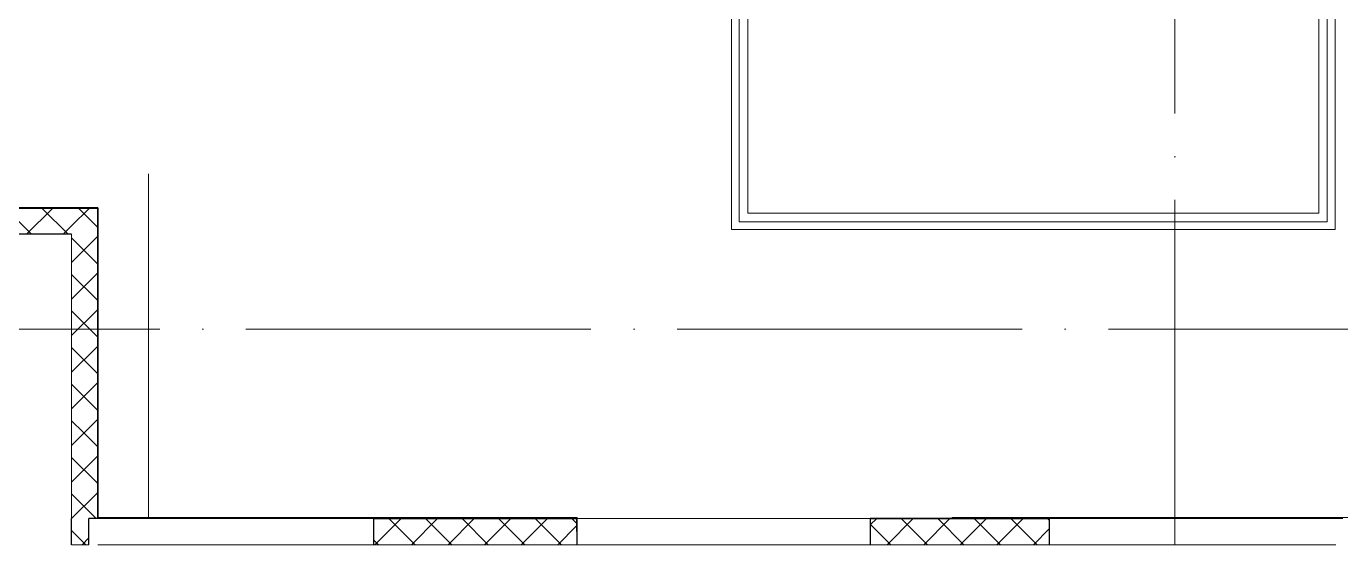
# Model space of a CAD drawing. Header units: millimetres. Extents: x -1073752 to 1436911, y -1379358 to 94781.
# Drawn here: x -1034011 to -1026391, y -1011006 to -1008001 of the extents above; entities that cross this region are included whole.
import ezdxf

# ---------------------------------------------------------------- set-up
doc = ezdxf.new("R2010")
doc.units = ezdxf.units.MM
doc.linetypes.add('ADSK_Линия сетки', pattern=[25, 20, -2.5, 0, -2.5])
for name, color, linetype, lineweight in [('Лестницы', 7, 'Continuous', 9), ('Ограждение', 252, 'Continuous', 9), ('Оси', 252, 'Continuous', 9), ('Стены внутренние', 7, 'Continuous', 18), ('Стены наружные', 7, 'Continuous', 18), ('Стены штриховка', 7, 'Continuous', 9)]:
    doc.layers.add(name, color=color, linetype=linetype, lineweight=lineweight)

# ---------------------------------------------------------------- blocks, each defined once
blk = doc.blocks.new('2 этаж')
at = {"layer": 'Лестницы', "color": 251, "true_color": 0x636466}
for p, q in [((132355.8, -1462.3), (132355.8, 145)), ((128855.8, -187.6), (128855.8, -1462.3)), ((128855.8, -1462.3), (132355.8, -1462.3))]:
    blk.add_line(p, q, dxfattribs=at)
at = {"layer": 'Ограждение', "color": 251, "true_color": 0x636466}
for p, q in [((128900.8, -1417.3), (128900.8, 109.8)), ((128950.8, -1367.3), (128950.8, 109.8)), ((132260.8, 127.7), (132260.8, -1367.3)), ((132310.8, 127.7), (132310.8, -1417.3)), ((132260.8, -1367.3), (128950.8, -1367.3)), ((132310.8, -1417.3), (128900.8, -1417.3))]:
    blk.add_line(p, q, dxfattribs=at)
at = {"layer": 'Оси', "color": 251, "linetype": 'ADSK_Линия сетки', "ltscale": 100, "true_color": 0x636466}
for p, q in [((131426, 33711.4), (131426, -32265.4)), ((125476, -1139.3), (125476, -32265.4)), ((170543.3, -2039.3), (93565.9, -2039.3))]:
    blk.add_line(p, q, dxfattribs=at)
at = {"layer": 'Стены внутренние', "color": 251, "lineweight": 30, "true_color": 0x636466}
for p, q in [((125183, -1337.3), (123726, -1337.3)), ((125183, -1337.3), (125183, -3137.3)), ((125031, -1489.3), (123726, -1489.3)), ((125031, -3289.3), (125031, -3137.3)), ((125131, -3289.3), (125131, -3137.3)), ((125183, -3137.3), (125131, -3137.3)), ((127961, -3137.3), (126781, -3137.3)), ((126781, -3137.3), (126781, -3289.3)), ((127961, -3289.3), (127961, -3137.3)), ((130701, -3137.3), (129661, -3137.3)), ((129661, -3137.3), (129661, -3289.3)), ((130701, -3289.3), (130701, -3137.3))]:
    blk.add_line(p, q, dxfattribs=at)
at = {"layer": 'Стены внутренние', "color": 251, "linetype": 'Continuous', "lineweight": 9, "true_color": 0x636466}
for p, q in [((124798.1, -1489.3), (124648.1, -1339.3)), ((124770.4, -1489.3), (124920.4, -1339.3)), ((125010.2, -1489.3), (124860.2, -1339.3)), ((125031, -1440.8), (125132.6, -1339.3)), ((125181, -1447.9), (125072.3, -1339.3)), ((125097.8, -1339.3), (125096.6, -1337.3)), ((125098.7, -1337.3), (125097.6, -1339.3)), ((124982.6, -1489.3), (125031, -1440.8)), ((125031, -1652.9), (125181, -1502.9)), ((125181, -1660.1), (125031, -1510.1)), ((125181, -1549.1), (125183, -1549.1)), ((125031, -1865.1), (125181, -1715.1)), ((125181, -1872.2), (125031, -1722.2)), ((125182.3, -1892.1), (125181, -1889.9)), ((125031, -2077.2), (125181, -1927.2)), ((125181, -2084.3), (125031, -1934.3)), ((125183, -2096.5), (125181, -2093.1)), ((125031, -2289.3), (125181, -2139.3)), ((125181, -2296.5), (125031, -2146.5)), ((125181, -2158.7), (125183, -2158.7)), ((125031, -2501.5), (125181, -2351.5)), ((125181, -2508.6), (125031, -2358.6)), ((125181, -2361.9), (125183, -2361.9)), ((125097.5, -2637.3), (125031, -2570.7)), ((125107.3, -2637.3), (125181, -2563.6)), ((125031, -2713.6), (125107.3, -2637.3)), ((125181, -2720.7), (125097.5, -2637.3)), ((125181, -2666.7), (125183, -2666.7)), ((125031, -2925.7), (125181, -2775.7)), ((125181, -2932.9), (125031, -2782.9)), ((125031, -3137.9), (125181, -2987.9)), ((125173.3, -3137.3), (125031, -2995)), ((125183, -3020.1), (125181, -3023.6)), ((126788.8, -3289.3), (126938.8, -3139.3)), ((126840.9, -3139.3), (126839.7, -3137.3)), ((127022.3, -3289.3), (126872.3, -3139.3)), ((126992.5, -3137.3), (126991.3, -3139.3)), ((127000.9, -3289.3), (127150.9, -3139.3)), ((127234.5, -3289.3), (127084.5, -3139.3)), ((127213.1, -3289.3), (127363.1, -3139.3)), ((127446.6, -3289.3), (127296.6, -3139.3)), ((127425.2, -3289.3), (127575.2, -3139.3)), ((127658.7, -3289.3), (127508.7, -3139.3)), ((127637.3, -3289.3), (127787.3, -3139.3)), ((127870.8, -3289.3), (127720.8, -3139.3)), ((127849.5, -3289.3), (127959, -3179.7)), ((127896.7, -3139.3), (127895.6, -3137.3)), ((127959, -3165.3), (127933, -3139.3)), ((129663, -3172.8), (129696.5, -3139.3)), ((129780, -3289.3), (129663, -3172.2)), ((129758.6, -3289.3), (129908.6, -3139.3)), ((129808.1, -3137.3), (129806.9, -3139.3)), ((129992.2, -3289.3), (129842.2, -3139.3)), ((129970.8, -3289.3), (130120.8, -3139.3)), ((130204.3, -3289.3), (130054.3, -3139.3)), ((130182.9, -3289.3), (130332.9, -3139.3)), ((130416.4, -3289.3), (130266.4, -3139.3)), ((130395, -3289.3), (130545, -3139.3)), ((130628.6, -3289.3), (130478.6, -3139.3)), ((130607.2, -3289.3), (130699, -3197.4)), ((130699, -3147.6), (130690.7, -3139.3)), ((125113.1, -3289.3), (125031, -3207.1)), ((125091.7, -3289.3), (125131, -3250)), ((126810.2, -3289.3), (126781, -3260.1))]:
    blk.add_line(p, q, dxfattribs=at)
at = {"layer": 'Стены внутренние', "color": 251, "true_color": 0x636466}
for p, q in [((125031, -1489.3), (125031, -3137.3)), ((125129, -3139.3), (125131, -3139.3)), ((125183, -3137.3), (126781, -3137.3)), ((127961, -3137.3), (129661, -3137.3)), ((125031, -3289.3), (125131, -3289.3)), ((125183, -3289.3), (132361, -3289.3))]:
    blk.add_line(p, q, dxfattribs=at)
at = {"layer": 'Стены наружные', "color": 251, "true_color": 0x636466}
for p, q in [((125183, -3132.3), (127961, -3132.3)), ((127381, -3137.3), (127381, -3132.3)), ((127961, -3137.3), (127961, -3132.3)), ((130136, -3132.3), (132968.2, -3132.3)), ((130136, -3137.3), (130136, -3132.3)), ((130145.7, -3137.3), (130145.7, -3132.3)), ((130701, -3132.3), (130701, -3137.3)), ((132401, -3137.3), (130701, -3137.3))]:
    blk.add_line(p, q, dxfattribs=at)
at = {"layer": 'Стены штриховка', "color": 251, "true_color": 0x636466}
for p, q in [((123728, -1339.3), (125183, -1339.3)), ((125181, -1337.3), (125181, -3137.3)), ((125031, -3137.3), (125031, -3139.3)), ((125129, -3213.3), (125129, -3139.3)), ((127959, -3139.3), (126783, -3139.3)), ((126783, -3139.3), (126783, -3213.3)), ((127959, -3213.3), (127959, -3139.3)), ((130699, -3139.3), (129663, -3139.3)), ((129663, -3139.3), (129663, -3213.3)), ((130699, -3213.3), (130699, -3139.3)), ((125131, -3213.3), (125129, -3213.3)), ((126781, -3213.3), (126783, -3213.3)), ((127959, -3213.3), (127961, -3213.3)), ((129661, -3213.3), (129663, -3213.3)), ((130699, -3213.3), (130701, -3213.3))]:
    blk.add_line(p, q, dxfattribs=at)

msp = doc.modelspace()

# ---------------------------------------------------------------- block references
msp.add_blockref('2 этаж', (-1158779.2, -1007716.5))

doc.saveas('drawing.dxf')
